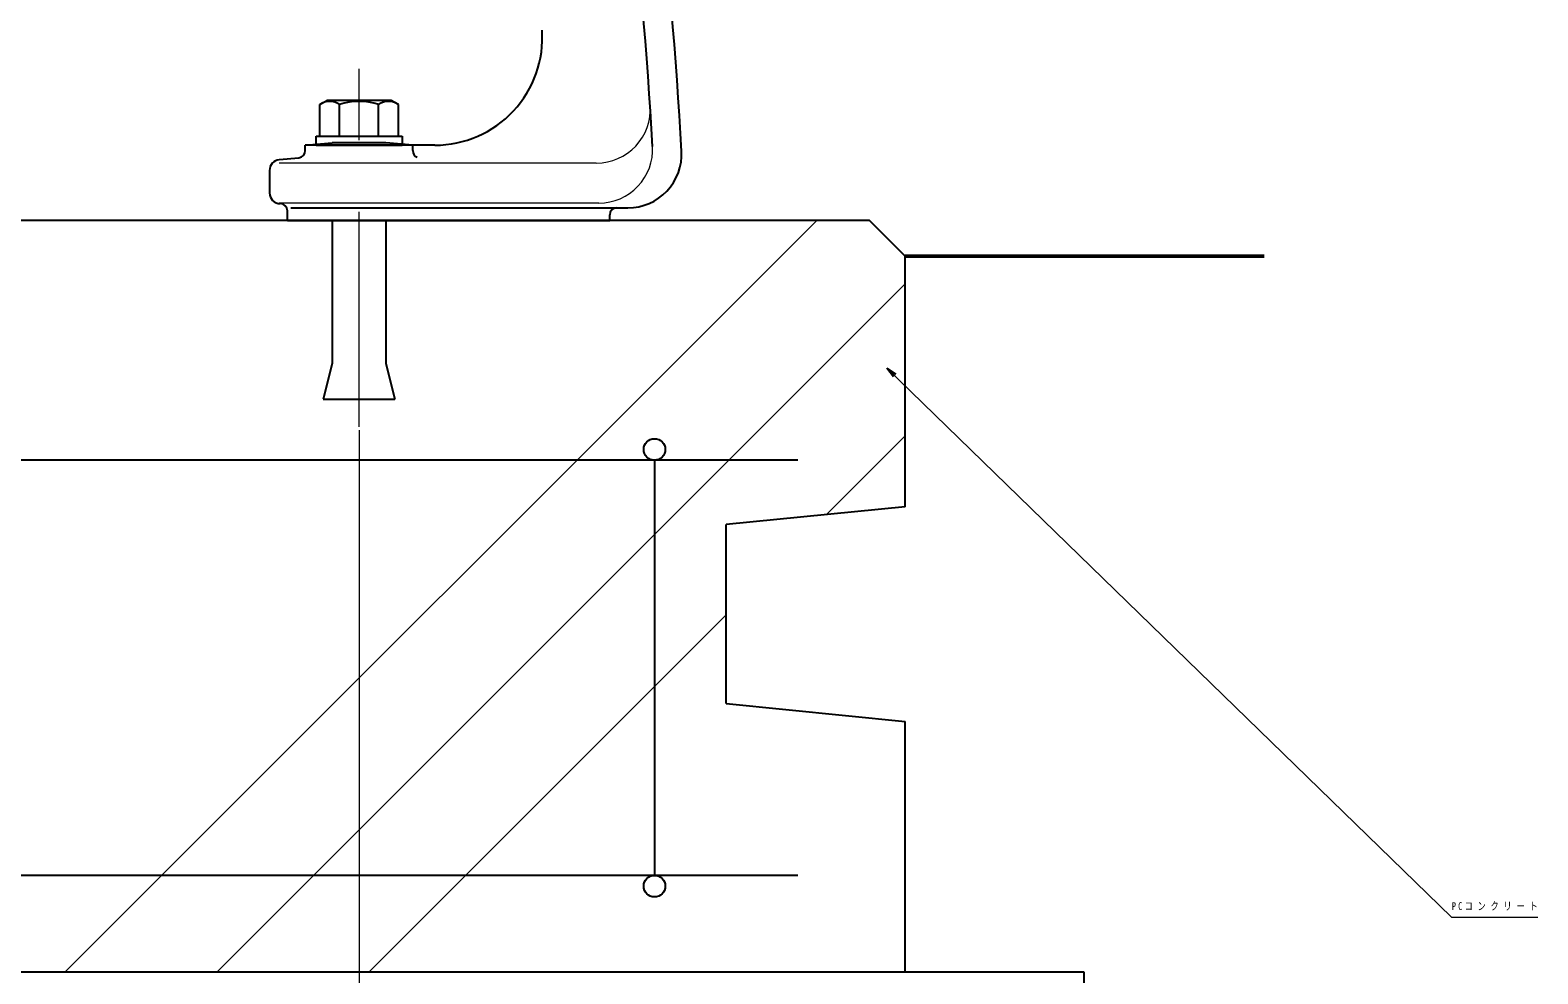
# Model space of a CAD drawing. Units: millimetres on the paper, scale 1:20. Extents: x -385 to 0, y 0 to 267.
# Drawn here: x -107.22 to -86.17, y 106.41 to 119.6 of the extents above; entities that cross this region are included whole.
import ezdxf

# ---------------------------------------------------------------- set-up
doc = ezdxf.new("R2010")
doc.units = ezdxf.units.MM
doc.linetypes.add('USER2', pattern=[6, 3, -1, 1, -1])
doc.layers.add('1_20', color=7, linetype='Continuous', lineweight=25)
doc.styles.add('ＭＳ ゴシック', font='')
doc.styles.get('ＭＳ ゴシック').set_extended_font_data('MS Gothic')

msp = doc.modelspace()

# ---------------------------------------------------------------- linework, layer by layer
at = {"layer": '1_20', "linetype": 'USER2', "lineweight": 13}
msp.add_line((-102.629, 114.058), (-102.629, 119.474), dxfattribs=at)
at = {"layer": '1_20'}
for p, q in [((-103.177, 118.558), (-103.079, 118.615)), ((-103.177, 118.115), (-103.177, 118.558)), ((-102.179, 118.615), (-103.079, 118.615)), ((-102.903, 118.115), (-102.903, 118.558)), ((-102.355, 118.115), (-102.355, 118.558)), ((-102.08, 118.558), (-102.179, 118.615)), ((-102.08, 118.115), (-102.08, 118.558)), ((-103.229, 117.99), (-103.229, 118.115)), ((-103.229, 118.115), (-102.029, 118.115)), ((-103.177, 118.115), (-102.08, 118.115)), ((-102.029, 118.115), (-102.029, 117.99)), ((-103.229, 117.99), (-102.029, 117.99)), ((-95.169, 114.755), (-95.259, 114.877)), ((-95.259, 114.877), (-95.134, 114.791)), ((-95.259, 114.877), (-95.152, 114.773)), ((-96.504, 113.59), (-125.254, 113.59)), ((-98.504, 113.575), (-98.504, 107.79)), ((-96.504, 107.79), (-125.254, 107.79))]:
    msp.add_line(p, q, dxfattribs=at)
at = {"layer": '1_20', "color": 4}
for p, q in [((-103.379, 117.99), (-103.004, 118.023)), ((-101.57, 117.99), (-103.379, 117.99)), ((-103.379, 117.914), (-103.379, 117.99)), ((-102.254, 118.023), (-103.004, 118.023)), ((-101.879, 117.99), (-102.254, 118.023)), ((-101.879, 117.914), (-101.879, 117.99)), ((-103.744, 117.788), (-103.469, 117.815)), ((-103.879, 117.638), (-103.879, 117.323)), ((-103.629, 116.94), (-103.629, 117.073)), ((-103.579, 117.115), (-98.875, 117.115)), ((-95.504, 116.94), (-126.254, 116.94)), ((-103.629, 116.94), (-99.129, 116.94)), ((-99.129, 116.94), (-99.129, 117.015)), ((-95.004, 116.44), (-95.504, 116.94)), ((-95.004, 112.94), (-95.004, 116.44)), ((-95.004, 112.94), (-97.504, 112.69)), ((-97.504, 110.19), (-97.504, 112.69)), ((-97.504, 110.19), (-95.004, 109.94)), ((-95.004, 106.44), (-95.004, 109.94)), ((-92.504, 106.44), (-129.254, 106.44)), ((-92.504, 99.94), (-92.504, 106.44))]:
    msp.add_line(p, q, dxfattribs=at)
at = {"layer": '1_20', "color": 4, "lineweight": 13}
for p, q in [((-99.319, 117.74), (-103.744, 117.74)), ((-99.28, 117.181), (-103.744, 117.181))]:
    msp.add_line(p, q, dxfattribs=at)
at = {"layer": '1_20', "lineweight": 13}
for p, q in [((-106.737, 106.44), (-96.237, 116.94)), ((-104.615, 106.44), (-95.004, 116.052)), ((-102.629, 114.008), (-102.629, 89.89)), ((-96.104, 112.83), (-95.004, 113.93)), ((-102.629, 113.058), (-102.629, 88.94)), ((-102.494, 106.44), (-97.504, 111.43))]:
    msp.add_line(p, q, dxfattribs=at)
at = {"layer": '1_20', "color": 190}
for p, q in [((-103.004, 116.94), (-103.004, 114.94)), ((-102.254, 116.94), (-102.254, 114.94)), ((-103.004, 114.94), (-103.129, 114.44)), ((-102.254, 114.94), (-102.129, 114.44)), ((-103.129, 114.44), (-102.129, 114.44))]:
    msp.add_line(p, q, dxfattribs=at)
at = {"layer": '1_20', "lineweight": 50}
msp.add_line((-89.994, 116.44), (-95.004, 116.44), dxfattribs=at)
at = {"layer": '1_20', "lineweight": 13}
msp.add_lwpolyline([(-95.259, 114.877), (-87.377, 107.208), (-86.171, 107.208)], dxfattribs=at)
at = {"layer": '1_20'}
for centre in [(-98.504, 113.74), (-98.504, 107.64)]:
    msp.add_circle(centre, 0.15, dxfattribs=at)
at = {"layer": '1_20', "color": 4}
for centre, radius, start, end in [((-158.438, 114.63), 60.4, 3.1091, 18.2093), ((-158.438, 114.63), 60, 3.19356, 18.2093), ((-101.57, 119.49), 1.5, 270, 4.073), ((-103.479, 117.914), 0.1, 275.6233, 0), ((-101.779, 117.914), 0.1, 180, 246.6163), ((-98.875, 117.865), 0.75, 270, 3.1091), ((-103.729, 117.638), 0.15, 95.6233, 180), ((-103.729, 117.323), 0.15, 180, 270), ((-103.729, 117.073), 0.1, 0, 90), ((-99.029, 117.015), 0.1, 90, 180)]:
    msp.add_arc(centre, radius, start, end, dxfattribs=at)
at = {"layer": '1_20'}
for centre, radius, start, end in [((-103.04, 118.358), 0.243, 55.6159, 124.3841), ((-102.629, 117.693), 0.908, 72.4121, 107.5879), ((-102.218, 118.358), 0.243, 55.6159, 124.3841)]:
    msp.add_arc(centre, radius, start, end, dxfattribs=at)
at = {"layer": '1_20', "color": 4, "lineweight": 13}
for centre, end in [((-99.313, 118.49), 3.7356), ((-99.28, 117.931), 3.1936)]:
    msp.add_arc(centre, 0.75, 270, end, dxfattribs=at)

# ---------------------------------------------------------------- texts
at = {"layer": '1_20', "insert": (-87.371, 107.358), "char_height": 0.11, "attachment_point": 4, "style": 'ＭＳ ゴシック'}
msp.add_mtext('\\T1.57;\\W0.75;PCコンクリート', dxfattribs=at)

doc.saveas('drawing.dxf')
